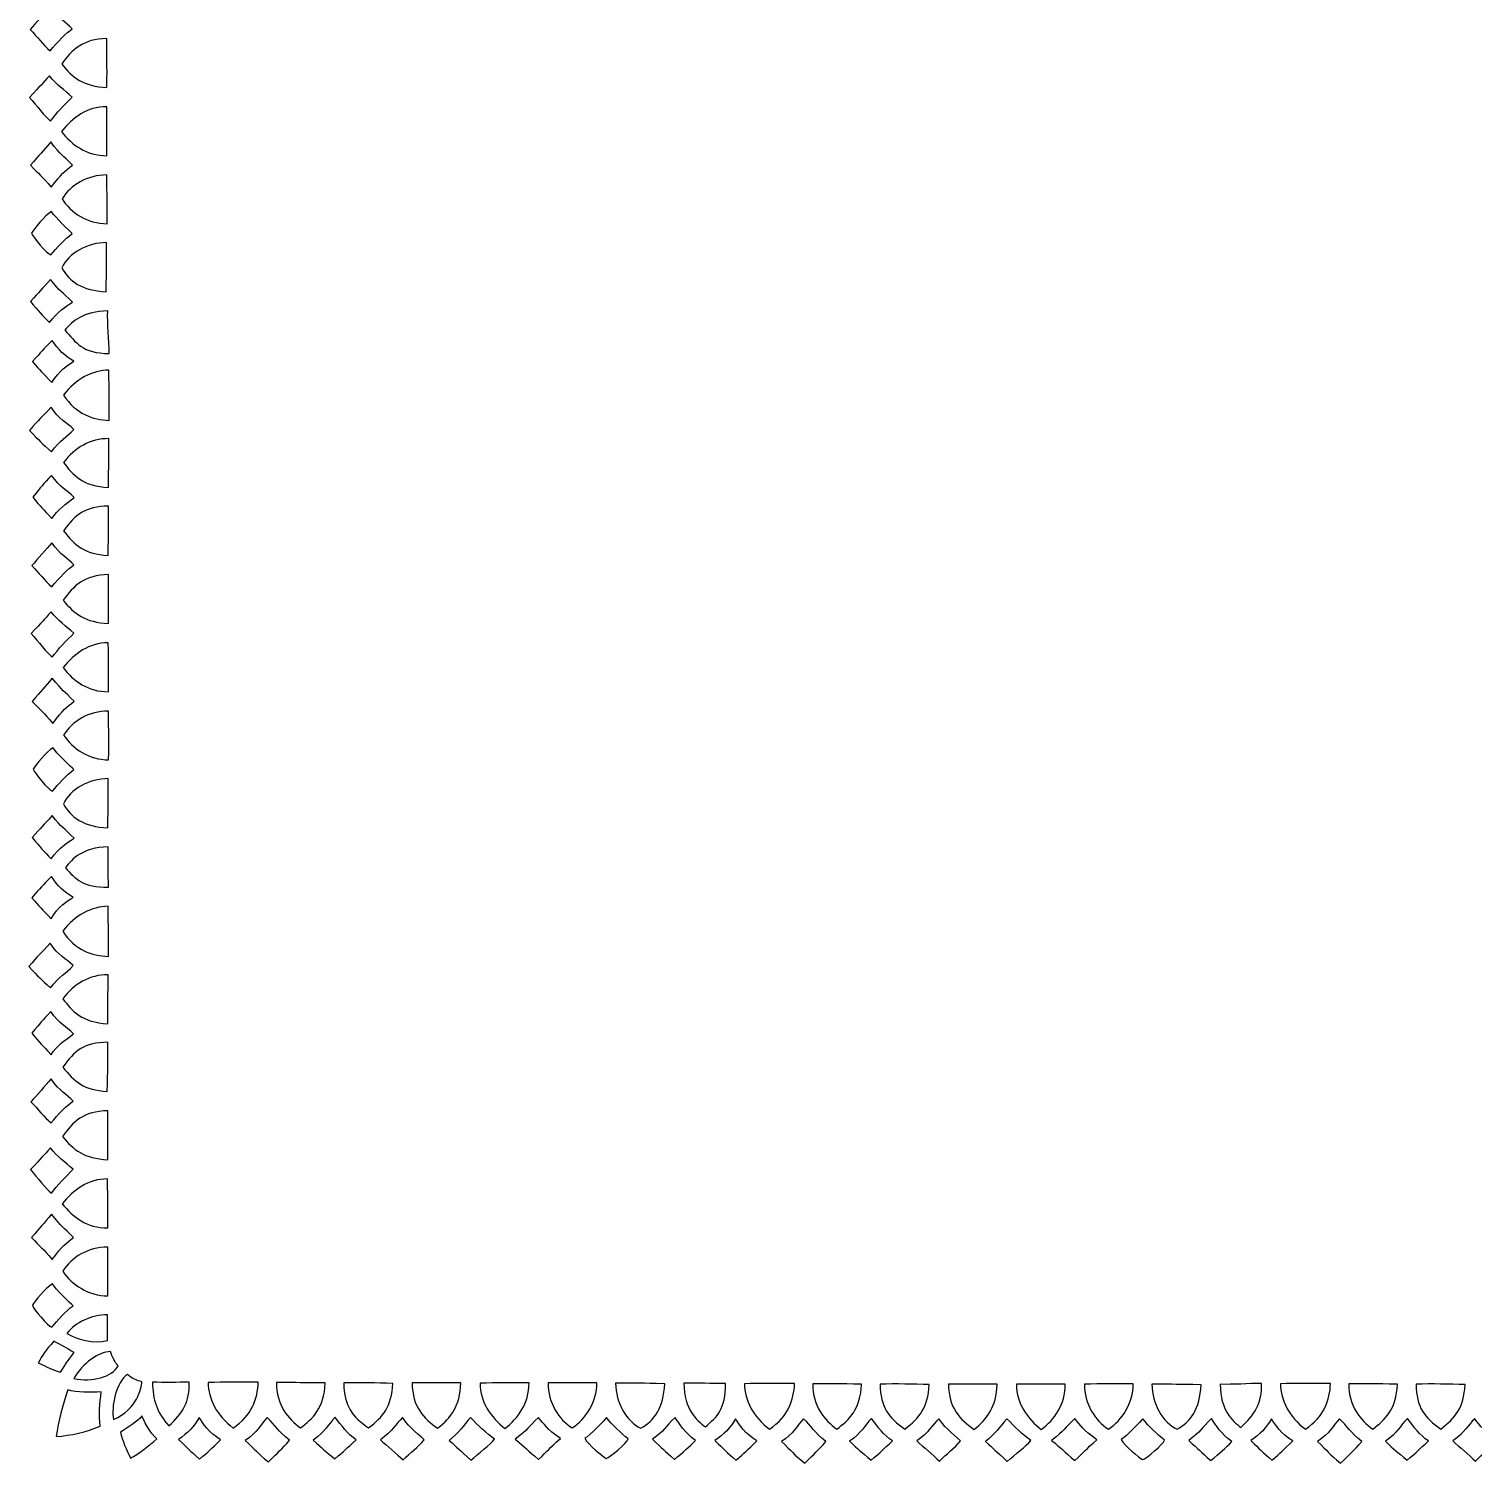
# Model space of a CAD drawing. Header units: centimetres. Extents: x -7.9 to 6.5, y -1.6 to 12.7.
# Drawn here: x -7.72 to -0.67, y -1.49 to 5.51 of the extents above; entities that cross this region are included whole.
import ezdxf

# ---------------------------------------------------------------- set-up
doc = ezdxf.new("R2010")
doc.units = ezdxf.units.CM
doc.header["$MEASUREMENT"] = 0
doc.layers.add('Layer 1', color=7, linetype='Continuous')

msp = doc.modelspace()

# ---------------------------------------------------------------- linework, layer by layer
at = {"layer": 'Layer 1', "color": 218}
for points, knots in [([(-7.61947, 5.62164), (-7.57793, 5.56027), (-7.54318, 5.54774), (-7.51177, 5.51343), (-7.51177, 5.51343), (-7.53882, 5.49701), (-7.58622, 5.44797), (-7.61947, 5.40654), (-7.61947, 5.40654), (-7.65573, 5.43696), (-7.68248, 5.47502), (-7.71802, 5.51037), (-7.71802, 5.51037), (-7.68855, 5.54123), (-7.64919, 5.58979), (-7.61947, 5.62164)], [0, 0, 0, 0, 0.2, 0.2, 0.2, 0.2, 0.4, 0.4, 0.4, 0.4, 0.6, 0.6, 0.6, 0.6, 1, 1, 1, 1]), ([(-7.34257, 5.46645), (-7.34321, 5.36063), (-7.34147, 5.35056), (-7.34257, 5.22709), (-7.34257, 5.22709), (-7.4569, 5.2328), (-7.51175, 5.27536), (-7.56344, 5.3412), (-7.56344, 5.3412), (-7.51516, 5.41075), (-7.45969, 5.46489), (-7.34257, 5.46645)], [0, 0, 0, 0, 0.25, 0.25, 0.25, 0.25, 0.5, 0.5, 0.5, 0.5, 1, 1, 1, 1]), ([(-7.62274, 5.28483), (-7.58675, 5.23849), (-7.5514, 5.21552), (-7.51176, 5.18034), (-7.51176, 5.18034), (-7.54957, 5.14392), (-7.58905, 5.10255), (-7.61772, 5.06339), (-7.61772, 5.06339), (-7.64448, 5.08499), (-7.68718, 5.1402), (-7.71998, 5.17881), (-7.71998, 5.17881), (-7.6637, 5.23993), (-7.66033, 5.24274), (-7.62274, 5.28483)], [0, 0, 0, 0, 0.2, 0.2, 0.2, 0.2, 0.4, 0.4, 0.4, 0.4, 0.6, 0.6, 0.6, 0.6, 1, 1, 1, 1]), ([(-7.34366, 5.13336), (-7.3425, 5.0158), (-7.34256, 5.00671), (-7.34256, 4.894), (-7.34256, 4.894), (-7.44416, 4.894), (-7.51328, 4.94667), (-7.56451, 5.01182), (-7.56451, 5.01182), (-7.51039, 5.07908), (-7.4386, 5.13425), (-7.34364, 5.13336), (-7.34364, 5.13336), (-7.34364, 5.13336), (-7.34366, 5.13336), (-7.34366, 5.13336)], [0, 0, 0, 0, 0.2, 0.2, 0.2, 0.2, 0.4, 0.4, 0.4, 0.4, 0.6, 0.6, 0.6, 0.6, 1, 1, 1, 1]), ([(-7.61729, 4.96113), (-7.56436, 4.89416), (-7.5625, 4.90082), (-7.51089, 4.84768), (-7.51089, 4.84768), (-7.54636, 4.81769), (-7.56435, 4.80922), (-7.61423, 4.73969), (-7.61423, 4.73969), (-7.66114, 4.79598), (-7.67355, 4.80166), (-7.71561, 4.84746), (-7.71561, 4.84746), (-7.66906, 4.90243), (-7.65709, 4.91199), (-7.61728, 4.96113), (-7.61728, 4.96113), (-7.61728, 4.96113), (-7.61729, 4.96113), (-7.61729, 4.96113)], [0, 0, 0, 0, 0.1666667, 0.1666667, 0.1666667, 0.1666667, 0.3333333, 0.3333333, 0.3333333, 0.3333333, 0.5, 0.5, 0.5, 0.5, 0.6666667, 0.6666667, 0.6666667, 0.6666667, 1, 1, 1, 1]), ([(-7.34301, 4.80006), (-7.34217, 4.68729), (-7.34095, 4.67742), (-7.34211, 4.56179), (-7.34211, 4.56179), (-7.43745, 4.56179), (-7.51928, 4.61657), (-7.56189, 4.68267), (-7.56189, 4.68267), (-7.52055, 4.75032), (-7.43871, 4.8003), (-7.34299, 4.80006), (-7.34299, 4.80006), (-7.34299, 4.80006), (-7.34301, 4.80006), (-7.34301, 4.80006)], [0, 0, 0, 0, 0.2, 0.2, 0.2, 0.2, 0.4, 0.4, 0.4, 0.4, 0.6, 0.6, 0.6, 0.6, 1, 1, 1, 1]), ([(-7.61293, 4.62083), (-7.5988, 4.59512), (-7.52376, 4.52447), (-7.51176, 4.51393), (-7.51176, 4.51393), (-7.54891, 4.48754), (-7.58751, 4.4423), (-7.61619, 4.40944), (-7.61619, 4.40944), (-7.63462, 4.41268), (-7.7066, 4.49886), (-7.71103, 4.51611), (-7.71103, 4.51611), (-7.6992, 4.53481), (-7.64589, 4.6033), (-7.61292, 4.62082), (-7.61292, 4.62082), (-7.61292, 4.62082), (-7.61293, 4.62083), (-7.61293, 4.62083)], [0, 0, 0, 0, 0.1666667, 0.1666667, 0.1666667, 0.1666667, 0.3333333, 0.3333333, 0.3333333, 0.3333333, 0.5, 0.5, 0.5, 0.5, 0.6666667, 0.6666667, 0.6666667, 0.6666667, 1, 1, 1, 1]), ([(-7.34388, 4.47002), (-7.34388, 4.35557), (-7.34388, 4.34915), (-7.34652, 4.23), (-7.34652, 4.23), (-7.46417, 4.23357), (-7.52764, 4.28256), (-7.56325, 4.34607), (-7.56325, 4.34607), (-7.52968, 4.41803), (-7.43881, 4.46946), (-7.3439, 4.47002), (-7.3439, 4.47002), (-7.3439, 4.47002), (-7.34388, 4.47002), (-7.34388, 4.47002)], [0, 0, 0, 0, 0.2, 0.2, 0.2, 0.2, 0.4, 0.4, 0.4, 0.4, 0.6, 0.6, 0.6, 0.6, 1, 1, 1, 1]), ([(-7.61794, 4.2897), (-7.57229, 4.2274), (-7.5618, 4.23153), (-7.51111, 4.17865), (-7.51111, 4.17865), (-7.54671, 4.15535), (-7.58236, 4.1337), (-7.62318, 4.07875), (-7.62318, 4.07875), (-7.65592, 4.11219), (-7.67814, 4.13624), (-7.71562, 4.18193), (-7.71562, 4.18193), (-7.67029, 4.23299), (-7.66387, 4.239), (-7.61794, 4.2897)], [0, 0, 0, 0, 0.2, 0.2, 0.2, 0.2, 0.4, 0.4, 0.4, 0.4, 0.6, 0.6, 0.6, 0.6, 1, 1, 1, 1]), ([(-7.33167, 3.92811), (-7.46208, 3.92811), (-7.49428, 3.98156), (-7.54774, 4.04269), (-7.54774, 4.04269), (-7.51316, 4.0846), (-7.4581, 4.1342), (-7.3382, 4.13624), (-7.3382, 4.13624), (-7.34193, 4.07015), (-7.33273, 3.99411), (-7.33167, 3.92811)], [0, 0, 0, 0, 0.25, 0.25, 0.25, 0.25, 0.5, 0.5, 0.5, 0.5, 1, 1, 1, 1]), ([(-7.61009, 3.992), (-7.57985, 3.94579), (-7.54813, 3.91652), (-7.50369, 3.89035), (-7.50369, 3.89035), (-7.53284, 3.87212), (-7.57742, 3.8451), (-7.6114, 3.78586), (-7.6114, 3.78586), (-7.66032, 3.836), (-7.66667, 3.84276), (-7.70559, 3.8886), (-7.70559, 3.8886), (-7.66264, 3.93807), (-7.65522, 3.94543), (-7.61009, 3.992)], [0, 0, 0, 0, 0.2, 0.2, 0.2, 0.2, 0.4, 0.4, 0.4, 0.4, 0.6, 0.6, 0.6, 0.6, 1, 1, 1, 1]), ([(-7.33319, 3.84731), (-7.33132, 3.73341), (-7.33107, 3.71835), (-7.33164, 3.6016), (-7.33164, 3.6016), (-7.41329, 3.60517), (-7.4927, 3.63165), (-7.55469, 3.72468), (-7.55469, 3.72468), (-7.49448, 3.8046), (-7.41335, 3.84499), (-7.33317, 3.84731), (-7.33317, 3.84731), (-7.33317, 3.84731), (-7.33319, 3.84731), (-7.33319, 3.84731)], [0, 0, 0, 0, 0.2, 0.2, 0.2, 0.2, 0.4, 0.4, 0.4, 0.4, 0.6, 0.6, 0.6, 0.6, 1, 1, 1, 1]), ([(-7.61533, 3.6659), (-7.57644, 3.60528), (-7.53902, 3.59119), (-7.50369, 3.55725), (-7.50369, 3.55725), (-7.54095, 3.51823), (-7.5701, 3.506), (-7.61402, 3.44773), (-7.61402, 3.44773), (-7.66155, 3.4902), (-7.67059, 3.50116), (-7.71998, 3.552), (-7.71998, 3.552), (-7.6734, 3.6099), (-7.66329, 3.61305), (-7.61533, 3.66589), (-7.61533, 3.66589), (-7.61533, 3.66589), (-7.61533, 3.6659), (-7.61533, 3.6659)], [0, 0, 0, 0, 0.1666667, 0.1666667, 0.1666667, 0.1666667, 0.3333333, 0.3333333, 0.3333333, 0.3333333, 0.5, 0.5, 0.5, 0.5, 0.6666667, 0.6666667, 0.6666667, 0.6666667, 1, 1, 1, 1]), ([(-7.33298, 3.51247), (-7.33362, 3.39686), (-7.33395, 3.39541), (-7.33472, 3.27332), (-7.33472, 3.27332), (-7.45879, 3.27954), (-7.51038, 3.33494), (-7.55384, 3.39508), (-7.55384, 3.39508), (-7.50081, 3.46779), (-7.42425, 3.51288), (-7.33297, 3.51247), (-7.33297, 3.51247), (-7.33297, 3.51247), (-7.33298, 3.51247), (-7.33298, 3.51247)], [0, 0, 0, 0, 0.2, 0.2, 0.2, 0.2, 0.4, 0.4, 0.4, 0.4, 0.6, 0.6, 0.6, 0.6, 1, 1, 1, 1]), ([(-7.61293, 3.33302), (-7.57073, 3.27133), (-7.53927, 3.26199), (-7.50194, 3.22438), (-7.50194, 3.22438), (-7.54189, 3.19328), (-7.58497, 3.16582), (-7.61139, 3.12164), (-7.61139, 3.12164), (-7.65728, 3.17225), (-7.66327, 3.17623), (-7.70493, 3.22635), (-7.70493, 3.22635), (-7.66148, 3.28039), (-7.65707, 3.28548), (-7.61293, 3.33303), (-7.61293, 3.33303), (-7.61293, 3.33303), (-7.61293, 3.33302), (-7.61293, 3.33302)], [0, 0, 0, 0, 0.1666667, 0.1666667, 0.1666667, 0.1666667, 0.3333333, 0.3333333, 0.3333333, 0.3333333, 0.5, 0.5, 0.5, 0.5, 0.6666667, 0.6666667, 0.6666667, 0.6666667, 1, 1, 1, 1]), ([(-7.33472, 3.18266), (-7.33382, 3.06526), (-7.33408, 3.05993), (-7.33691, 2.9422), (-7.33691, 2.9422), (-7.45145, 2.94906), (-7.49933, 2.9902), (-7.55386, 3.06177), (-7.55386, 3.06177), (-7.49826, 3.14119), (-7.44883, 3.18143), (-7.33474, 3.18266), (-7.33474, 3.18266), (-7.33474, 3.18266), (-7.33472, 3.18266), (-7.33472, 3.18266)], [0, 0, 0, 0, 0.2, 0.2, 0.2, 0.2, 0.4, 0.4, 0.4, 0.4, 0.6, 0.6, 0.6, 0.6, 1, 1, 1, 1]), ([(-7.6114, 3.00365), (-7.56986, 2.94229), (-7.53511, 2.92953), (-7.50369, 2.89523), (-7.50369, 2.89523), (-7.53074, 2.87881), (-7.57815, 2.82999), (-7.6114, 2.78855), (-7.6114, 2.78855), (-7.64766, 2.81898), (-7.6744, 2.85681), (-7.70995, 2.89217), (-7.70995, 2.89217), (-7.68048, 2.92302), (-7.64112, 2.97181), (-7.6114, 3.00365)], [0, 0, 0, 0, 0.2, 0.2, 0.2, 0.2, 0.4, 0.4, 0.4, 0.4, 0.6, 0.6, 0.6, 0.6, 1, 1, 1, 1]), ([(-7.33472, 2.84825), (-7.33536, 2.74243), (-7.33362, 2.73259), (-7.33472, 2.6091), (-7.33472, 2.6091), (-7.44905, 2.61487), (-7.5039, 2.65737), (-7.55559, 2.72321), (-7.55559, 2.72321), (-7.50731, 2.79276), (-7.45184, 2.84668), (-7.33472, 2.84825)], [0, 0, 0, 0, 0.25, 0.25, 0.25, 0.25, 0.5, 0.5, 0.5, 0.5, 1, 1, 1, 1]), ([(-7.61468, 2.66684), (-7.57869, 2.6205), (-7.54333, 2.59731), (-7.50369, 2.56213), (-7.50369, 2.56213), (-7.5415, 2.52571), (-7.58099, 2.48456), (-7.60966, 2.4454), (-7.60966, 2.4454), (-7.63641, 2.467), (-7.67911, 2.52199), (-7.71192, 2.5606), (-7.71192, 2.5606), (-7.65564, 2.62172), (-7.65226, 2.62474), (-7.61468, 2.66684)], [0, 0, 0, 0, 0.2, 0.2, 0.2, 0.2, 0.4, 0.4, 0.4, 0.4, 0.6, 0.6, 0.6, 0.6, 1, 1, 1, 1]), ([(-7.33581, 2.51516), (-7.33465, 2.3976), (-7.33471, 2.38873), (-7.33471, 2.27601), (-7.33471, 2.27601), (-7.4363, 2.27601), (-7.50564, 2.32869), (-7.55688, 2.39384), (-7.55688, 2.39384), (-7.50276, 2.4611), (-7.43075, 2.51605), (-7.3358, 2.51516), (-7.3358, 2.51516), (-7.3358, 2.51516), (-7.33581, 2.51516), (-7.33581, 2.51516)], [0, 0, 0, 0, 0.2, 0.2, 0.2, 0.2, 0.4, 0.4, 0.4, 0.4, 0.6, 0.6, 0.6, 0.6, 1, 1, 1, 1]), ([(-7.60944, 2.34315), (-7.55651, 2.27618), (-7.55443, 2.28284), (-7.50282, 2.2297), (-7.50282, 2.2297), (-7.5383, 2.19971), (-7.55629, 2.19124), (-7.60617, 2.12171), (-7.60617, 2.12171), (-7.65308, 2.178), (-7.66549, 2.18346), (-7.70755, 2.22926), (-7.70755, 2.22926), (-7.661, 2.28423), (-7.64925, 2.29401), (-7.60944, 2.34315)], [0, 0, 0, 0, 0.2, 0.2, 0.2, 0.2, 0.4, 0.4, 0.4, 0.4, 0.6, 0.6, 0.6, 0.6, 1, 1, 1, 1]), ([(-7.33494, 2.18206), (-7.33417, 2.06929), (-7.33295, 2.05942), (-7.3341, 1.94379), (-7.3341, 1.94379), (-7.42943, 1.94379), (-7.51127, 1.99857), (-7.55388, 2.06467), (-7.55388, 2.06467), (-7.51254, 2.13233), (-7.4307, 2.18231), (-7.33497, 2.18206), (-7.33497, 2.18206), (-7.33497, 2.18206), (-7.33494, 2.18206), (-7.33494, 2.18206)], [0, 0, 0, 0, 0.2, 0.2, 0.2, 0.2, 0.4, 0.4, 0.4, 0.4, 0.6, 0.6, 0.6, 0.6, 1, 1, 1, 1]), ([(-7.60508, 2.00262), (-7.59095, 1.97691), (-7.51569, 1.90648), (-7.50369, 1.89594), (-7.50369, 1.89594), (-7.54084, 1.86954), (-7.57944, 1.82409), (-7.60813, 1.79123), (-7.60813, 1.79123), (-7.62656, 1.79447), (-7.69854, 1.88088), (-7.70297, 1.89813), (-7.70297, 1.89813), (-7.69114, 1.91682), (-7.63804, 1.9851), (-7.60508, 2.00262)], [0, 0, 0, 0, 0.2, 0.2, 0.2, 0.2, 0.4, 0.4, 0.4, 0.4, 0.6, 0.6, 0.6, 0.6, 1, 1, 1, 1]), ([(-7.33581, 1.85181), (-7.33581, 1.73737), (-7.33581, 1.73095), (-7.33845, 1.61179), (-7.33845, 1.61179), (-7.4561, 1.61529), (-7.51958, 1.66457), (-7.55517, 1.72808), (-7.55517, 1.72808), (-7.5216, 1.80004), (-7.43074, 1.85125), (-7.33584, 1.8518), (-7.33584, 1.8518), (-7.33584, 1.8518), (-7.33581, 1.85181), (-7.33581, 1.85181)], [0, 0, 0, 0, 0.2, 0.2, 0.2, 0.2, 0.4, 0.4, 0.4, 0.4, 0.6, 0.6, 0.6, 0.6, 1, 1, 1, 1]), ([(-7.60988, 1.67172), (-7.56421, 1.60942), (-7.55374, 1.61355), (-7.50305, 1.56067), (-7.50305, 1.56067), (-7.53865, 1.53736), (-7.57452, 1.51572), (-7.61534, 1.46077), (-7.61534, 1.46077), (-7.64807, 1.49421), (-7.67008, 1.51826), (-7.70756, 1.56395), (-7.70756, 1.56395), (-7.66223, 1.61501), (-7.65581, 1.62103), (-7.60988, 1.67172)], [0, 0, 0, 0, 0.2, 0.2, 0.2, 0.2, 0.4, 0.4, 0.4, 0.4, 0.6, 0.6, 0.6, 0.6, 1, 1, 1, 1]), ([(-7.33537, 1.32108), (-7.46075, 1.32108), (-7.49556, 1.36019), (-7.54555, 1.41749), (-7.54555, 1.41749), (-7.51058, 1.46071), (-7.46272, 1.51588), (-7.33581, 1.51804), (-7.33581, 1.51804), (-7.33581, 1.45238), (-7.33645, 1.38674), (-7.33517, 1.32108), (-7.33517, 1.32108), (-7.33517, 1.32108), (-7.33517, 1.32108), (-7.33517, 1.32108), (-7.33517, 1.32108), (-7.33517, 1.32108), (-7.33537, 1.32108), (-7.33537, 1.32108)], [0, 0, 0, 0, 0.1666667, 0.1666667, 0.1666667, 0.1666667, 0.3333333, 0.3333333, 0.3333333, 0.3333333, 0.5, 0.5, 0.5, 0.5, 0.6666667, 0.6666667, 0.6666667, 0.6666667, 1, 1, 1, 1]), ([(-7.61402, 1.37357), (-7.58378, 1.32736), (-7.55184, 1.29809), (-7.5074, 1.27192), (-7.5074, 1.27192), (-7.53654, 1.25369), (-7.58112, 1.22666), (-7.6151, 1.16743), (-7.6151, 1.16743), (-7.66402, 1.21758), (-7.67037, 1.22433), (-7.70929, 1.27017), (-7.70929, 1.27017), (-7.66635, 1.31963), (-7.65914, 1.32701), (-7.61402, 1.37357)], [0, 0, 0, 0, 0.2, 0.2, 0.2, 0.2, 0.4, 0.4, 0.4, 0.4, 0.6, 0.6, 0.6, 0.6, 1, 1, 1, 1]), ([(-7.33712, 1.22889), (-7.33525, 1.11499), (-7.33474, 1.09993), (-7.33538, 0.98319), (-7.33538, 0.98319), (-7.41702, 0.98676), (-7.49645, 1.01324), (-7.55843, 1.10626), (-7.55843, 1.10626), (-7.49822, 1.18619), (-7.41731, 1.22657), (-7.33713, 1.22889), (-7.33713, 1.22889), (-7.33713, 1.22889), (-7.33712, 1.22889), (-7.33712, 1.22889)], [0, 0, 0, 0, 0.2, 0.2, 0.2, 0.2, 0.4, 0.4, 0.4, 0.4, 0.6, 0.6, 0.6, 0.6, 1, 1, 1, 1]), ([(-7.61903, 1.04748), (-7.58013, 0.98686), (-7.54272, 0.97278), (-7.5074, 0.93884), (-7.5074, 0.93884), (-7.54465, 0.89981), (-7.57403, 0.88781), (-7.61794, 0.82954), (-7.61794, 0.82954), (-7.66547, 0.872), (-7.67429, 0.88275), (-7.72369, 0.93359), (-7.72369, 0.93359), (-7.67711, 0.99149), (-7.66699, 0.99463), (-7.61903, 1.04748)], [0, 0, 0, 0, 0.2, 0.2, 0.2, 0.2, 0.4, 0.4, 0.4, 0.4, 0.6, 0.6, 0.6, 0.6, 1, 1, 1, 1]), ([(-7.33668, 0.89404), (-7.33732, 0.77843), (-7.3379, 0.77697), (-7.33867, 0.65489), (-7.33867, 0.65489), (-7.46275, 0.66118), (-7.51411, 0.71651), (-7.55757, 0.77665), (-7.55757, 0.77665), (-7.50455, 0.84936), (-7.42799, 0.89445), (-7.3367, 0.89404), (-7.3367, 0.89404), (-7.3367, 0.89404), (-7.33668, 0.89404), (-7.33668, 0.89404)], [0, 0, 0, 0, 0.2, 0.2, 0.2, 0.2, 0.4, 0.4, 0.4, 0.4, 0.6, 0.6, 0.6, 0.6, 1, 1, 1, 1]), ([(-7.61685, 0.7146), (-7.57465, 0.65291), (-7.54298, 0.64356), (-7.50566, 0.60596), (-7.50566, 0.60596), (-7.54561, 0.57486), (-7.58868, 0.5474), (-7.61511, 0.50322), (-7.61511, 0.50322), (-7.661, 0.55383), (-7.66698, 0.55781), (-7.70864, 0.60793), (-7.70864, 0.60793), (-7.66519, 0.66197), (-7.661, 0.66705), (-7.61685, 0.7146)], [0, 0, 0, 0, 0.2, 0.2, 0.2, 0.2, 0.4, 0.4, 0.4, 0.4, 0.6, 0.6, 0.6, 0.6, 1, 1, 1, 1]), ([(-7.33864, 0.56423), (-7.33774, 0.44683), (-7.33787, 0.4415), (-7.34063, 0.32377), (-7.34063, 0.32377), (-7.45517, 0.33063), (-7.50304, 0.37177), (-7.55757, 0.44334), (-7.55757, 0.44334), (-7.50197, 0.52275), (-7.45276, 0.56299), (-7.33867, 0.56422), (-7.33867, 0.56422), (-7.33867, 0.56422), (-7.33864, 0.56423), (-7.33864, 0.56423)], [0, 0, 0, 0, 0.2, 0.2, 0.2, 0.2, 0.4, 0.4, 0.4, 0.4, 0.6, 0.6, 0.6, 0.6, 1, 1, 1, 1]), ([(-7.61511, 0.38523), (-7.57357, 0.32386), (-7.53882, 0.31111), (-7.50741, 0.2768), (-7.50741, 0.2768), (-7.53445, 0.26038), (-7.58186, 0.21156), (-7.61511, 0.17012), (-7.61511, 0.17012), (-7.65136, 0.20055), (-7.67811, 0.23838), (-7.71366, 0.27374), (-7.71366, 0.27374), (-7.68419, 0.3046), (-7.64483, 0.35338), (-7.61511, 0.38523)], [0, 0, 0, 0, 0.2, 0.2, 0.2, 0.2, 0.4, 0.4, 0.4, 0.4, 0.6, 0.6, 0.6, 0.6, 1, 1, 1, 1]), ([(-7.33864, 0.22982), (-7.33928, 0.124), (-7.33754, 0.11416), (-7.33864, -0.00932), (-7.33864, -0.00932), (-7.45297, -0.00361), (-7.5076, 0.03895), (-7.55929, 0.10479), (-7.55929, 0.10479), (-7.51101, 0.17434), (-7.45576, 0.22825), (-7.33864, 0.22982)], [0, 0, 0, 0, 0.25, 0.25, 0.25, 0.25, 0.5, 0.5, 0.5, 0.5, 1, 1, 1, 1]), ([(-7.61838, 0.04841), (-7.58239, 0.00208), (-7.54704, -0.02111), (-7.50741, -0.0563), (-7.50741, -0.0563), (-7.54522, -0.09272), (-7.5847, -0.13387), (-7.61337, -0.17303), (-7.61337, -0.17303), (-7.64013, -0.15142), (-7.68283, -0.09644), (-7.71562, -0.05783), (-7.71562, -0.05783), (-7.65934, 0.00329), (-7.65597, 0.00632), (-7.61838, 0.04841)], [0, 0, 0, 0, 0.2, 0.2, 0.2, 0.2, 0.4, 0.4, 0.4, 0.4, 0.6, 0.6, 0.6, 0.6, 1, 1, 1, 1]), ([(-7.33952, -0.10327), (-7.33836, -0.22083), (-7.33862, -0.2297), (-7.33862, -0.34241), (-7.33862, -0.34241), (-7.44022, -0.34241), (-7.50933, -0.28974), (-7.56058, -0.22459), (-7.56058, -0.22459), (-7.50646, -0.15733), (-7.43445, -0.10238), (-7.3395, -0.10327), (-7.3395, -0.10327), (-7.3395, -0.10327), (-7.33952, -0.10327), (-7.33952, -0.10327)], [0, 0, 0, 0, 0.2, 0.2, 0.2, 0.2, 0.4, 0.4, 0.4, 0.4, 0.6, 0.6, 0.6, 0.6, 1, 1, 1, 1]), ([(-7.61315, -0.27528), (-7.56022, -0.34225), (-7.55814, -0.33559), (-7.50653, -0.38873), (-7.50653, -0.38873), (-7.542, -0.41872), (-7.56, -0.42719), (-7.60988, -0.49672), (-7.60988, -0.49672), (-7.65678, -0.44043), (-7.6692, -0.43497), (-7.71126, -0.38917), (-7.71126, -0.38917), (-7.66471, -0.3342), (-7.65295, -0.32442), (-7.61315, -0.27528)], [0, 0, 0, 0, 0.2, 0.2, 0.2, 0.2, 0.4, 0.4, 0.4, 0.4, 0.6, 0.6, 0.6, 0.6, 1, 1, 1, 1]), ([(-7.33886, -0.43636), (-7.33802, -0.54913), (-7.33661, -0.559), (-7.33777, -0.67463), (-7.33777, -0.67463), (-7.43311, -0.67468), (-7.51494, -0.61984), (-7.55754, -0.55374), (-7.55754, -0.55374), (-7.51621, -0.48609), (-7.43459, -0.43611), (-7.33886, -0.43636)], [0, 0, 0, 0, 0.25, 0.25, 0.25, 0.25, 0.5, 0.5, 0.5, 0.5, 1, 1, 1, 1]), ([(-7.60879, -0.6158), (-7.59467, -0.64151), (-7.5194, -0.71194), (-7.50741, -0.72248), (-7.50741, -0.72248), (-7.54456, -0.74887), (-7.58315, -0.79433), (-7.61184, -0.82719), (-7.61184, -0.82719), (-7.63027, -0.82395), (-7.70224, -0.73754), (-7.70668, -0.7203), (-7.70668, -0.7203), (-7.69484, -0.70161), (-7.64175, -0.63332), (-7.60879, -0.61581), (-7.60879, -0.61581), (-7.60879, -0.61581), (-7.60879, -0.6158), (-7.60879, -0.6158)], [0, 0, 0, 0, 0.1666667, 0.1666667, 0.1666667, 0.1666667, 0.3333333, 0.3333333, 0.3333333, 0.3333333, 0.5, 0.5, 0.5, 0.5, 0.6666667, 0.6666667, 0.6666667, 0.6666667, 1, 1, 1, 1]), ([(-7.33996, -0.89189), (-7.40604, -0.91165), (-7.4919, -0.88599), (-7.53836, -0.85823), (-7.53836, -0.85823), (-7.49608, -0.80363), (-7.41932, -0.76711), (-7.3393, -0.76663), (-7.3393, -0.76663), (-7.34252, -0.80848), (-7.33698, -0.85002), (-7.33994, -0.89189), (-7.33994, -0.89189), (-7.33994, -0.89189), (-7.33996, -0.89189), (-7.33996, -0.89189)], [0, 0, 0, 0, 0.2, 0.2, 0.2, 0.2, 0.4, 0.4, 0.4, 0.4, 0.6, 0.6, 0.6, 0.6, 1, 1, 1, 1]), ([(-7.60224, -0.89624), (-7.55812, -0.91855), (-7.54695, -0.92496), (-7.50304, -0.95155), (-7.50304, -0.95155), (-7.53539, -0.99393), (-7.5414, -1.00199), (-7.5691, -1.0473), (-7.5691, -1.0473), (-7.61673, -1.03045), (-7.62695, -1.02589), (-7.6779, -1.00095), (-7.6779, -1.00095), (-7.65914, -0.96563), (-7.63953, -0.93738), (-7.60224, -0.89624)], [0, 0, 0, 0, 0.2, 0.2, 0.2, 0.2, 0.4, 0.4, 0.4, 0.4, 0.6, 0.6, 0.6, 0.6, 1, 1, 1, 1]), ([(-7.32491, -0.94673), (-7.31963, -0.96863), (-7.30062, -1.00182), (-7.28806, -1.01603), (-7.28806, -1.01603), (-7.31615, -1.07192), (-7.41498, -1.09638), (-7.50457, -1.07789), (-7.50457, -1.07789), (-7.46021, -1.00268), (-7.38552, -0.9488), (-7.32491, -0.94673)], [0, 0, 0, 0, 0.25, 0.25, 0.25, 0.25, 0.5, 0.5, 0.5, 0.5, 1, 1, 1, 1]), ([(-7.24141, -1.05826), (-7.22414, -1.07715), (-7.19425, -1.08775), (-7.17251, -1.09433), (-7.17251, -1.09433), (-7.17251, -1.12582), (-7.19689, -1.22828), (-7.31008, -1.2773), (-7.31008, -1.2773), (-7.32297, -1.22047), (-7.29828, -1.09178), (-7.24141, -1.05826)], [0, 0, 0, 0, 0.25, 0.25, 0.25, 0.25, 0.5, 0.5, 0.5, 0.5, 1, 1, 1, 1]), ([(-7.03973, -1.3092), (-7.09714, -1.24722), (-7.11953, -1.18003), (-7.12018, -1.0965), (-7.12018, -1.0965), (-7.06024, -1.0965), (-7.00082, -1.09715), (-6.94074, -1.09585), (-6.94074, -1.09585), (-6.93675, -1.18996), (-6.97337, -1.24901), (-7.03973, -1.30899), (-7.03973, -1.30899), (-7.03973, -1.30899), (-7.03973, -1.3092), (-7.03973, -1.3092)], [0, 0, 0, 0, 0.2, 0.2, 0.2, 0.2, 0.4, 0.4, 0.4, 0.4, 0.6, 0.6, 0.6, 0.6, 1, 1, 1, 1]), ([(-6.60365, -1.09606), (-6.60719, -1.17792), (-6.63363, -1.25755), (-6.72641, -1.31969), (-6.72641, -1.31969), (-6.80613, -1.25932), (-6.8464, -1.17798), (-6.84872, -1.09759), (-6.84872, -1.09759), (-6.76704, -1.09565), (-6.68535, -1.09565), (-6.60365, -1.09603), (-6.60365, -1.09603), (-6.60365, -1.09603), (-6.60365, -1.09606), (-6.60365, -1.09606)], [0, 0, 0, 0, 0.2, 0.2, 0.2, 0.2, 0.4, 0.4, 0.4, 0.4, 0.6, 0.6, 0.6, 0.6, 1, 1, 1, 1]), ([(-6.5147, -1.09736), (-6.39939, -1.09801), (-6.39795, -1.09833), (-6.27618, -1.09911), (-6.27618, -1.09911), (-6.28242, -1.22351), (-6.33764, -1.27522), (-6.39762, -1.3188), (-6.39762, -1.3188), (-6.4566, -1.27612), (-6.5156, -1.20755), (-6.5147, -1.09737), (-6.5147, -1.09737), (-6.5147, -1.09737), (-6.5147, -1.09736), (-6.5147, -1.09736)], [0, 0, 0, 0, 0.2, 0.2, 0.2, 0.2, 0.4, 0.4, 0.4, 0.4, 0.6, 0.6, 0.6, 0.6, 1, 1, 1, 1]), ([(-5.94586, -1.10152), (-5.9527, -1.21636), (-5.99374, -1.26436), (-6.06512, -1.31903), (-6.06512, -1.31903), (-6.14433, -1.26329), (-6.18446, -1.21373), (-6.18569, -1.09934), (-6.18569, -1.09934), (-6.10573, -1.09811), (-6.02579, -1.09934), (-5.94586, -1.10154), (-5.94586, -1.10154), (-5.94586, -1.10154), (-5.94586, -1.10152), (-5.94586, -1.10152)], [0, 0, 0, 0, 0.2, 0.2, 0.2, 0.2, 0.4, 0.4, 0.4, 0.4, 0.6, 0.6, 0.6, 0.6, 1, 1, 1, 1]), ([(-5.61358, -1.09931), (-5.61931, -1.21394), (-5.66173, -1.26893), (-5.7274, -1.32075), (-5.7274, -1.32075), (-5.79676, -1.27234), (-5.85055, -1.21673), (-5.85212, -1.09931), (-5.85212, -1.09931), (-5.7726, -1.09931), (-5.6931, -1.09866), (-5.61359, -1.09931), (-5.61359, -1.09931), (-5.61359, -1.09931), (-5.61358, -1.09931), (-5.61358, -1.09931)], [0, 0, 0, 0, 0.2, 0.2, 0.2, 0.2, 0.4, 0.4, 0.4, 0.4, 0.6, 0.6, 0.6, 0.6, 1, 1, 1, 1]), ([(-5.2813, -1.09931), (-5.2813, -1.20116), (-5.33384, -1.27047), (-5.39882, -1.32184), (-5.39882, -1.32184), (-5.4659, -1.26758), (-5.52071, -1.19538), (-5.51983, -1.10018), (-5.51983, -1.10018), (-5.44033, -1.09914), (-5.36081, -1.09927), (-5.2813, -1.09927), (-5.2813, -1.09927), (-5.2813, -1.09927), (-5.2813, -1.09931), (-5.2813, -1.09931)], [0, 0, 0, 0, 0.2, 0.2, 0.2, 0.2, 0.4, 0.4, 0.4, 0.4, 0.6, 0.6, 0.6, 0.6, 1, 1, 1, 1]), ([(-4.94989, -1.09866), (-4.94989, -1.19424), (-5.00453, -1.2763), (-5.07046, -1.31901), (-5.07046, -1.31901), (-5.13794, -1.27757), (-5.18779, -1.19551), (-5.18754, -1.09953), (-5.18754, -1.09953), (-5.10832, -1.09849), (-5.02911, -1.09797), (-4.94989, -1.09862), (-4.94989, -1.09862), (-4.94989, -1.09862), (-4.94989, -1.09866), (-4.94989, -1.09866)], [0, 0, 0, 0, 0.2, 0.2, 0.2, 0.2, 0.4, 0.4, 0.4, 0.4, 0.6, 0.6, 0.6, 0.6, 1, 1, 1, 1]), ([(-4.8581, -1.10041), (-4.74395, -1.10041), (-4.73754, -1.10041), (-4.6187, -1.10307), (-4.6187, -1.10307), (-4.62224, -1.22102), (-4.67134, -1.28466), (-4.73469, -1.32036), (-4.73469, -1.32036), (-4.80647, -1.2867), (-4.85755, -1.1956), (-4.8581, -1.10045), (-4.8581, -1.10045), (-4.8581, -1.10045), (-4.8581, -1.10041), (-4.8581, -1.10041)], [0, 0, 0, 0, 0.2, 0.2, 0.2, 0.2, 0.4, 0.4, 0.4, 0.4, 0.6, 0.6, 0.6, 0.6, 1, 1, 1, 1]), ([(-4.32153, -1.10197), (-4.32153, -1.22956), (-4.36152, -1.26331), (-4.42008, -1.31466), (-4.42008, -1.31466), (-4.46377, -1.27921), (-4.52294, -1.23237), (-4.52517, -1.10044), (-4.52517, -1.10044), (-4.45727, -1.09979), (-4.38945, -1.10271), (-4.32153, -1.102), (-4.32153, -1.102), (-4.32153, -1.102), (-4.32153, -1.10197), (-4.32153, -1.10197)], [0, 0, 0, 0, 0.2, 0.2, 0.2, 0.2, 0.4, 0.4, 0.4, 0.4, 0.6, 0.6, 0.6, 0.6, 1, 1, 1, 1]), ([(-3.98445, -1.10197), (-3.98799, -1.18383), (-4.01442, -1.26346), (-4.1072, -1.3256), (-4.1072, -1.3256), (-4.18691, -1.26523), (-4.22719, -1.18389), (-4.22951, -1.1035), (-4.22951, -1.1035), (-4.14783, -1.10156), (-4.06614, -1.10156), (-3.98444, -1.10194), (-3.98444, -1.10194), (-3.98444, -1.10194), (-3.98445, -1.10197), (-3.98445, -1.10197)], [0, 0, 0, 0, 0.2, 0.2, 0.2, 0.2, 0.4, 0.4, 0.4, 0.4, 0.6, 0.6, 0.6, 0.6, 1, 1, 1, 1]), ([(-3.89549, -1.1033), (-3.78018, -1.10395), (-3.77852, -1.10427), (-3.65675, -1.10505), (-3.65675, -1.10505), (-3.66299, -1.22945), (-3.71821, -1.28116), (-3.77819, -1.32474), (-3.77819, -1.32474), (-3.83716, -1.28206), (-3.89639, -1.21348), (-3.89549, -1.1033)], [0, 0, 0, 0, 0.25, 0.25, 0.25, 0.25, 0.5, 0.5, 0.5, 0.5, 1, 1, 1, 1]), ([(-3.32665, -1.10725), (-3.33349, -1.22209), (-3.37453, -1.27009), (-3.44591, -1.32476), (-3.44591, -1.32476), (-3.52512, -1.26902), (-3.56525, -1.21946), (-3.56648, -1.10507), (-3.56648, -1.10507), (-3.48652, -1.10377), (-3.40658, -1.10507), (-3.32665, -1.10727), (-3.32665, -1.10727), (-3.32665, -1.10727), (-3.32665, -1.10725), (-3.32665, -1.10725)], [0, 0, 0, 0, 0.2, 0.2, 0.2, 0.2, 0.4, 0.4, 0.4, 0.4, 0.6, 0.6, 0.6, 0.6, 1, 1, 1, 1]), ([(-2.99436, -1.10505), (-3.00009, -1.21968), (-3.04251, -1.27467), (-3.10817, -1.32649), (-3.10817, -1.32649), (-3.17754, -1.27809), (-3.23132, -1.22248), (-3.23289, -1.10505), (-3.23289, -1.10505), (-3.15338, -1.10505), (-3.07387, -1.10434), (-2.99436, -1.10505)], [0, 0, 0, 0, 0.25, 0.25, 0.25, 0.25, 0.5, 0.5, 0.5, 0.5, 1, 1, 1, 1]), ([(-2.66209, -1.10505), (-2.66209, -1.20691), (-2.71441, -1.27621), (-2.77939, -1.32759), (-2.77939, -1.32759), (-2.84647, -1.27333), (-2.9015, -1.20135), (-2.90062, -1.10615), (-2.90062, -1.10615), (-2.82112, -1.10492), (-2.7416, -1.10505), (-2.66209, -1.10505)], [0, 0, 0, 0, 0.25, 0.25, 0.25, 0.25, 0.5, 0.5, 0.5, 0.5, 1, 1, 1, 1]), ([(-2.33046, -1.1044), (-2.33046, -1.19998), (-2.3851, -1.28204), (-2.45103, -1.32475), (-2.45103, -1.32475), (-2.5185, -1.28331), (-2.56858, -1.20125), (-2.56833, -1.10528), (-2.56833, -1.10528), (-2.48904, -1.10424), (-2.40975, -1.10372), (-2.33046, -1.10437), (-2.33046, -1.10437), (-2.33046, -1.10437), (-2.33046, -1.1044), (-2.33046, -1.1044)], [0, 0, 0, 0, 0.2, 0.2, 0.2, 0.2, 0.4, 0.4, 0.4, 0.4, 0.6, 0.6, 0.6, 0.6, 1, 1, 1, 1]), ([(-2.23889, -1.10615), (-2.12474, -1.10615), (-2.11833, -1.10615), (-1.99949, -1.10874), (-1.99949, -1.10874), (-2.00303, -1.22669), (-2.05214, -1.29033), (-2.11548, -1.32603), (-2.11548, -1.32603), (-2.18725, -1.29237), (-2.23834, -1.20128), (-2.23889, -1.10612), (-2.23889, -1.10612), (-2.23889, -1.10612), (-2.23889, -1.10615), (-2.23889, -1.10615)], [0, 0, 0, 0, 0.2, 0.2, 0.2, 0.2, 0.4, 0.4, 0.4, 0.4, 0.6, 0.6, 0.6, 0.6, 1, 1, 1, 1]), ([(-1.80522, -1.31687), (-1.8484, -1.28177), (-1.90378, -1.23386), (-1.90595, -1.10614), (-1.90595, -1.10614), (-1.83838, -1.10802), (-1.77152, -1.10219), (-1.70405, -1.10199), (-1.70405, -1.10199), (-1.69999, -1.19746), (-1.73793, -1.25637), (-1.80521, -1.31688), (-1.80521, -1.31688), (-1.80521, -1.31688), (-1.80522, -1.31687), (-1.80522, -1.31687)], [0, 0, 0, 0, 0.2, 0.2, 0.2, 0.2, 0.4, 0.4, 0.4, 0.4, 0.6, 0.6, 0.6, 0.6, 1, 1, 1, 1]), ([(-1.36698, -1.10197), (-1.37052, -1.18383), (-1.39717, -1.26346), (-1.48994, -1.3256), (-1.48994, -1.3256), (-1.56966, -1.26523), (-1.60972, -1.18389), (-1.61204, -1.1035), (-1.61204, -1.1035), (-1.53036, -1.10156), (-1.44867, -1.10156), (-1.36697, -1.10194), (-1.36697, -1.10194), (-1.36697, -1.10194), (-1.36698, -1.10197), (-1.36698, -1.10197)], [0, 0, 0, 0, 0.2, 0.2, 0.2, 0.2, 0.4, 0.4, 0.4, 0.4, 0.6, 0.6, 0.6, 0.6, 1, 1, 1, 1]), ([(-1.27802, -1.1033), (-1.16271, -1.10395), (-1.16127, -1.10427), (-1.03949, -1.10505), (-1.03949, -1.10505), (-1.04573, -1.22945), (-1.10095, -1.28116), (-1.16094, -1.32474), (-1.16094, -1.32474), (-1.21991, -1.28206), (-1.27892, -1.21348), (-1.27802, -1.1033)], [0, 0, 0, 0, 0.25, 0.25, 0.25, 0.25, 0.5, 0.5, 0.5, 0.5, 1, 1, 1, 1]), ([(-0.7094, -1.10725), (-0.71624, -1.22209), (-0.75728, -1.27009), (-0.82866, -1.32476), (-0.82866, -1.32476), (-0.90786, -1.26902), (-0.948, -1.21946), (-0.94923, -1.10507), (-0.94923, -1.10507), (-0.86927, -1.10377), (-0.78933, -1.10507), (-0.7094, -1.10727), (-0.7094, -1.10727), (-0.7094, -1.10727), (-0.7094, -1.10725), (-0.7094, -1.10725)], [0, 0, 0, 0, 0.2, 0.2, 0.2, 0.2, 0.4, 0.4, 0.4, 0.4, 0.6, 0.6, 0.6, 0.6, 1, 1, 1, 1]), ([(-7.534, -1.13391), (-7.48954, -1.14586), (-7.42545, -1.14587), (-7.37004, -1.14331), (-7.37004, -1.14331), (-7.37825, -1.19945), (-7.38203, -1.25489), (-7.3757, -1.31032), (-7.3757, -1.31032), (-7.44131, -1.34045), (-7.51906, -1.35541), (-7.59068, -1.36169), (-7.59068, -1.36169), (-7.58066, -1.28434), (-7.55791, -1.20809), (-7.53399, -1.13391), (-7.53399, -1.13391), (-7.53399, -1.13391), (-7.534, -1.13391), (-7.534, -1.13391)], [0, 0, 0, 0, 0.1666667, 0.1666667, 0.1666667, 0.1666667, 0.3333333, 0.3333333, 0.3333333, 0.3333333, 0.5, 0.5, 0.5, 0.5, 0.6666667, 0.6666667, 0.6666667, 0.6666667, 1, 1, 1, 1]), ([(-7.17163, -1.26049), (-7.16809, -1.27309), (-7.12906, -1.34929), (-7.09903, -1.37175), (-7.09903, -1.37175), (-7.13533, -1.40622), (-7.18907, -1.44847), (-7.22723, -1.46706), (-7.22723, -1.46706), (-7.24616, -1.42677), (-7.26869, -1.3786), (-7.27607, -1.33918), (-7.27607, -1.33918), (-7.24203, -1.31883), (-7.19167, -1.28739), (-7.17164, -1.26049), (-7.17164, -1.26049), (-7.17164, -1.26049), (-7.17163, -1.26049), (-7.17163, -1.26049)], [0, 0, 0, 0, 0.1666667, 0.1666667, 0.1666667, 0.1666667, 0.3333333, 0.3333333, 0.3333333, 0.3333333, 0.5, 0.5, 0.5, 0.5, 0.6666667, 0.6666667, 0.6666667, 0.6666667, 1, 1, 1, 1]), ([(-6.89168, -1.26859), (-6.8735, -1.29781), (-6.84633, -1.34251), (-6.78725, -1.37658), (-6.78725, -1.37658), (-6.83726, -1.42563), (-6.84421, -1.43199), (-6.88994, -1.47101), (-6.88994, -1.47101), (-6.93928, -1.42796), (-6.94663, -1.42051), (-6.99307, -1.37526), (-6.99307, -1.37526), (-6.94698, -1.34494), (-6.91779, -1.31314), (-6.89169, -1.26859), (-6.89169, -1.26859), (-6.89169, -1.26859), (-6.89168, -1.26859), (-6.89168, -1.26859)], [0, 0, 0, 0, 0.1666667, 0.1666667, 0.1666667, 0.1666667, 0.3333333, 0.3333333, 0.3333333, 0.3333333, 0.5, 0.5, 0.5, 0.5, 0.6666667, 0.6666667, 0.6666667, 0.6666667, 1, 1, 1, 1]), ([(-6.5594, -1.26859), (-6.52047, -1.30594), (-6.50828, -1.33517), (-6.45016, -1.3792), (-6.45016, -1.3792), (-6.49252, -1.42686), (-6.50346, -1.43591), (-6.55417, -1.48544), (-6.55417, -1.48544), (-6.61191, -1.43875), (-6.61483, -1.42838), (-6.66754, -1.3803), (-6.66754, -1.3803), (-6.60707, -1.34131), (-6.59325, -1.30401), (-6.5594, -1.2686), (-6.5594, -1.2686), (-6.5594, -1.2686), (-6.5594, -1.26859), (-6.5594, -1.26859)], [0, 0, 0, 0, 0.1666667, 0.1666667, 0.1666667, 0.1666667, 0.3333333, 0.3333333, 0.3333333, 0.3333333, 0.5, 0.5, 0.5, 0.5, 0.6666667, 0.6666667, 0.6666667, 0.6666667, 1, 1, 1, 1]), ([(-6.22734, -1.26703), (-6.19632, -1.30709), (-6.16893, -1.35027), (-6.12486, -1.37677), (-6.12486, -1.37677), (-6.17534, -1.42277), (-6.17931, -1.42856), (-6.2293, -1.47033), (-6.2293, -1.47033), (-6.28319, -1.42676), (-6.28827, -1.42256), (-6.3357, -1.3783), (-6.3357, -1.3783), (-6.27417, -1.33599), (-6.26485, -1.30446), (-6.22734, -1.26703)], [0, 0, 0, 0, 0.2, 0.2, 0.2, 0.2, 0.4, 0.4, 0.4, 0.4, 0.6, 0.6, 0.6, 0.6, 1, 1, 1, 1]), ([(-5.89898, -1.26859), (-5.88261, -1.29571), (-5.83391, -1.34324), (-5.79258, -1.37658), (-5.79258, -1.37658), (-5.82293, -1.41292), (-5.86067, -1.43975), (-5.89593, -1.47539), (-5.89593, -1.47539), (-5.9267, -1.44584), (-5.97536, -1.40638), (-6.00712, -1.37658), (-6.00712, -1.37658), (-5.94591, -1.33493), (-5.9332, -1.30009), (-5.89898, -1.26859)], [0, 0, 0, 0, 0.2, 0.2, 0.2, 0.2, 0.4, 0.4, 0.4, 0.4, 0.6, 0.6, 0.6, 0.6, 1, 1, 1, 1]), ([(-5.5667, -1.26859), (-5.53038, -1.30649), (-5.48911, -1.34586), (-5.45006, -1.37461), (-5.45006, -1.37461), (-5.47161, -1.40143), (-5.52667, -1.44446), (-5.56518, -1.47735), (-5.56518, -1.47735), (-5.62614, -1.42091), (-5.62917, -1.41754), (-5.67115, -1.37985), (-5.67115, -1.37985), (-5.62493, -1.34377), (-5.6018, -1.30833), (-5.56671, -1.26859), (-5.56671, -1.26859), (-5.56671, -1.26859), (-5.5667, -1.26859), (-5.5667, -1.26859)], [0, 0, 0, 0, 0.1666667, 0.1666667, 0.1666667, 0.1666667, 0.3333333, 0.3333333, 0.3333333, 0.3333333, 0.5, 0.5, 0.5, 0.5, 0.6666667, 0.6666667, 0.6666667, 0.6666667, 1, 1, 1, 1]), ([(-5.23507, -1.26794), (-5.20517, -1.30351), (-5.19671, -1.32155), (-5.12737, -1.37156), (-5.12737, -1.37156), (-5.18352, -1.41859), (-5.18896, -1.43103), (-5.23464, -1.47321), (-5.23464, -1.47321), (-5.28947, -1.42653), (-5.29922, -1.41453), (-5.34823, -1.37462), (-5.34823, -1.37462), (-5.28143, -1.32155), (-5.28808, -1.31969), (-5.23507, -1.26794)], [0, 0, 0, 0, 0.2, 0.2, 0.2, 0.2, 0.4, 0.4, 0.4, 0.4, 0.6, 0.6, 0.6, 0.6, 1, 1, 1, 1]), ([(-4.90214, -1.26859), (-4.87581, -1.30583), (-4.83048, -1.34453), (-4.79771, -1.3733), (-4.79771, -1.3733), (-4.80093, -1.39178), (-4.88712, -1.46394), (-4.90433, -1.46839), (-4.90433, -1.46839), (-4.92298, -1.45652), (-4.99108, -1.40307), (-5.00855, -1.37002), (-5.00855, -1.37002), (-4.98291, -1.35586), (-4.91266, -1.28061), (-4.90215, -1.26859), (-4.90215, -1.26859), (-4.90215, -1.26859), (-4.90214, -1.26859), (-4.90214, -1.26859)], [0, 0, 0, 0, 0.1666667, 0.1666667, 0.1666667, 0.1666667, 0.3333333, 0.3333333, 0.3333333, 0.3333333, 0.5, 0.5, 0.5, 0.5, 0.6666667, 0.6666667, 0.6666667, 0.6666667, 1, 1, 1, 1]), ([(-4.56768, -1.26794), (-4.54444, -1.30363), (-4.52285, -1.33938), (-4.46804, -1.3803), (-4.46804, -1.3803), (-4.50139, -1.41311), (-4.52537, -1.43541), (-4.57095, -1.47299), (-4.57095, -1.47299), (-4.62188, -1.42753), (-4.62788, -1.42088), (-4.67844, -1.37484), (-4.67844, -1.37484), (-4.61629, -1.32906), (-4.62041, -1.31877), (-4.56768, -1.26794)], [0, 0, 0, 0, 0.2, 0.2, 0.2, 0.2, 0.4, 0.4, 0.4, 0.4, 0.6, 0.6, 0.6, 0.6, 1, 1, 1, 1]), ([(-4.27247, -1.27423), (-4.25429, -1.30345), (-4.22712, -1.34815), (-4.16803, -1.38222), (-4.16803, -1.38222), (-4.21805, -1.43127), (-4.225, -1.43763), (-4.27073, -1.47665), (-4.27073, -1.47665), (-4.32007, -1.4336), (-4.32742, -1.42615), (-4.37386, -1.3809), (-4.37386, -1.3809), (-4.32777, -1.35058), (-4.29858, -1.31878), (-4.27248, -1.27423), (-4.27248, -1.27423), (-4.27248, -1.27423), (-4.27247, -1.27423), (-4.27247, -1.27423)], [0, 0, 0, 0, 0.1666667, 0.1666667, 0.1666667, 0.1666667, 0.3333333, 0.3333333, 0.3333333, 0.3333333, 0.5, 0.5, 0.5, 0.5, 0.6666667, 0.6666667, 0.6666667, 0.6666667, 1, 1, 1, 1]), ([(-3.94018, -1.27423), (-3.90126, -1.31158), (-3.88907, -1.34081), (-3.83095, -1.38484), (-3.83095, -1.38484), (-3.8733, -1.4325), (-3.88424, -1.44155), (-3.93495, -1.49108), (-3.93495, -1.49108), (-3.99269, -1.44438), (-3.99561, -1.43402), (-4.04832, -1.38593), (-4.04832, -1.38593), (-3.98785, -1.34694), (-3.97403, -1.30964), (-3.94017, -1.27423), (-3.94017, -1.27423), (-3.94017, -1.27423), (-3.94018, -1.27423), (-3.94018, -1.27423)], [0, 0, 0, 0, 0.1666667, 0.1666667, 0.1666667, 0.1666667, 0.3333333, 0.3333333, 0.3333333, 0.3333333, 0.5, 0.5, 0.5, 0.5, 0.6666667, 0.6666667, 0.6666667, 0.6666667, 1, 1, 1, 1]), ([(-3.60813, -1.27274), (-3.57711, -1.3128), (-3.54972, -1.35598), (-3.50565, -1.38248), (-3.50565, -1.38248), (-3.55613, -1.42848), (-3.56009, -1.43427), (-3.61009, -1.47603), (-3.61009, -1.47603), (-3.66398, -1.43247), (-3.66906, -1.42826), (-3.71649, -1.38401), (-3.71649, -1.38401), (-3.65496, -1.3417), (-3.64564, -1.31017), (-3.60813, -1.27274)], [0, 0, 0, 0, 0.2, 0.2, 0.2, 0.2, 0.4, 0.4, 0.4, 0.4, 0.6, 0.6, 0.6, 0.6, 1, 1, 1, 1]), ([(-3.27977, -1.27423), (-3.26339, -1.30135), (-3.2147, -1.34888), (-3.17337, -1.38222), (-3.17337, -1.38222), (-3.20371, -1.41856), (-3.24145, -1.44539), (-3.27672, -1.48103), (-3.27672, -1.48103), (-3.30749, -1.45148), (-3.35615, -1.41202), (-3.38791, -1.38222), (-3.38791, -1.38222), (-3.3267, -1.34057), (-3.31399, -1.30573), (-3.27977, -1.27423)], [0, 0, 0, 0, 0.2, 0.2, 0.2, 0.2, 0.4, 0.4, 0.4, 0.4, 0.6, 0.6, 0.6, 0.6, 1, 1, 1, 1]), ([(-2.94749, -1.27423), (-2.91117, -1.31213), (-2.8699, -1.35172), (-2.83085, -1.38047), (-2.83085, -1.38047), (-2.8524, -1.40729), (-2.90746, -1.4501), (-2.94597, -1.48299), (-2.94597, -1.48299), (-3.00693, -1.42655), (-3.00995, -1.42318), (-3.05194, -1.38549), (-3.05194, -1.38549), (-3.00572, -1.34941), (-2.98259, -1.31397), (-2.9475, -1.27423), (-2.9475, -1.27423), (-2.9475, -1.27423), (-2.94749, -1.27423), (-2.94749, -1.27423)], [0, 0, 0, 0, 0.1666667, 0.1666667, 0.1666667, 0.1666667, 0.3333333, 0.3333333, 0.3333333, 0.3333333, 0.5, 0.5, 0.5, 0.5, 0.6666667, 0.6666667, 0.6666667, 0.6666667, 1, 1, 1, 1]), ([(-2.61565, -1.27358), (-2.58574, -1.30914), (-2.57729, -1.32719), (-2.50794, -1.37719), (-2.50794, -1.37719), (-2.56409, -1.42422), (-2.56974, -1.43667), (-2.61543, -1.47884), (-2.61543, -1.47884), (-2.67026, -1.43216), (-2.68001, -1.42016), (-2.72902, -1.38025), (-2.72902, -1.38025), (-2.66222, -1.32718), (-2.66865, -1.32532), (-2.61565, -1.27357), (-2.61565, -1.27357), (-2.61565, -1.27357), (-2.61565, -1.27358), (-2.61565, -1.27358)], [0, 0, 0, 0, 0.1666667, 0.1666667, 0.1666667, 0.1666667, 0.3333333, 0.3333333, 0.3333333, 0.3333333, 0.5, 0.5, 0.5, 0.5, 0.6666667, 0.6666667, 0.6666667, 0.6666667, 1, 1, 1, 1]), ([(-2.28293, -1.27423), (-2.2566, -1.31147), (-2.21127, -1.35017), (-2.1785, -1.37894), (-2.1785, -1.37894), (-2.18172, -1.39742), (-2.26769, -1.46958), (-2.2849, -1.47403), (-2.2849, -1.47403), (-2.30355, -1.46216), (-2.37187, -1.40871), (-2.38934, -1.37566), (-2.38934, -1.37566), (-2.3637, -1.3615), (-2.29345, -1.28625), (-2.28294, -1.27423), (-2.28294, -1.27423), (-2.28294, -1.27423), (-2.28293, -1.27423), (-2.28293, -1.27423)], [0, 0, 0, 0, 0.1666667, 0.1666667, 0.1666667, 0.1666667, 0.3333333, 0.3333333, 0.3333333, 0.3333333, 0.5, 0.5, 0.5, 0.5, 0.6666667, 0.6666667, 0.6666667, 0.6666667, 1, 1, 1, 1]), ([(-1.94825, -1.27358), (-1.92501, -1.30927), (-1.90342, -1.34502), (-1.84861, -1.38594), (-1.84861, -1.38594), (-1.88196, -1.41876), (-1.90594, -1.44105), (-1.95152, -1.47863), (-1.95152, -1.47863), (-2.00245, -1.43317), (-2.00866, -1.42674), (-2.05923, -1.38069), (-2.05923, -1.38069), (-1.99708, -1.33491), (-2.00099, -1.3244), (-1.94825, -1.27358)], [0, 0, 0, 0, 0.2, 0.2, 0.2, 0.2, 0.4, 0.4, 0.4, 0.4, 0.6, 0.6, 0.6, 0.6, 1, 1, 1, 1]), ([(-1.65522, -1.27423), (-1.63704, -1.30345), (-1.60987, -1.34815), (-1.55078, -1.38222), (-1.55078, -1.38222), (-1.60079, -1.43127), (-1.60753, -1.43763), (-1.65326, -1.47665), (-1.65326, -1.47665), (-1.7026, -1.4336), (-1.70995, -1.42615), (-1.75639, -1.3809), (-1.75639, -1.3809), (-1.7103, -1.35058), (-1.68133, -1.31878), (-1.65523, -1.27423), (-1.65523, -1.27423), (-1.65523, -1.27423), (-1.65522, -1.27423), (-1.65522, -1.27423)], [0, 0, 0, 0, 0.1666667, 0.1666667, 0.1666667, 0.1666667, 0.3333333, 0.3333333, 0.3333333, 0.3333333, 0.5, 0.5, 0.5, 0.5, 0.6666667, 0.6666667, 0.6666667, 0.6666667, 1, 1, 1, 1]), ([(-1.32293, -1.27423), (-1.28401, -1.31158), (-1.27182, -1.34081), (-1.2137, -1.38484), (-1.2137, -1.38484), (-1.25605, -1.4325), (-1.26699, -1.44155), (-1.3177, -1.49108), (-1.3177, -1.49108), (-1.37545, -1.44438), (-1.37836, -1.43402), (-1.43108, -1.38593), (-1.43108, -1.38593), (-1.37061, -1.34694), (-1.35679, -1.30964), (-1.32293, -1.27423)], [0, 0, 0, 0, 0.2, 0.2, 0.2, 0.2, 0.4, 0.4, 0.4, 0.4, 0.6, 0.6, 0.6, 0.6, 1, 1, 1, 1]), ([(-0.99088, -1.27274), (-0.95986, -1.3128), (-0.93225, -1.35598), (-0.88818, -1.38248), (-0.88818, -1.38248), (-0.93866, -1.42848), (-0.94262, -1.43427), (-0.99262, -1.47603), (-0.99262, -1.47603), (-1.04651, -1.43247), (-1.0518, -1.42826), (-1.09924, -1.38401), (-1.09924, -1.38401), (-1.03771, -1.3417), (-1.02839, -1.31017), (-0.99088, -1.27274)], [0, 0, 0, 0, 0.2, 0.2, 0.2, 0.2, 0.4, 0.4, 0.4, 0.4, 0.6, 0.6, 0.6, 0.6, 1, 1, 1, 1]), ([(-0.66252, -1.27423), (-0.64614, -1.30135), (-0.59723, -1.34888), (-0.5559, -1.38222), (-0.5559, -1.38222), (-0.58625, -1.41856), (-0.62421, -1.44539), (-0.65947, -1.48103), (-0.65947, -1.48103), (-0.69024, -1.45148), (-0.73869, -1.41202), (-0.77044, -1.38222), (-0.77044, -1.38222), (-0.70923, -1.34057), (-0.69673, -1.30573), (-0.66252, -1.27423)], [0, 0, 0, 0, 0.2, 0.2, 0.2, 0.2, 0.4, 0.4, 0.4, 0.4, 0.6, 0.6, 0.6, 0.6, 1, 1, 1, 1])]:
    msp.add_open_spline(points, degree=3, knots=knots, dxfattribs=at)

doc.saveas('drawing.dxf')
